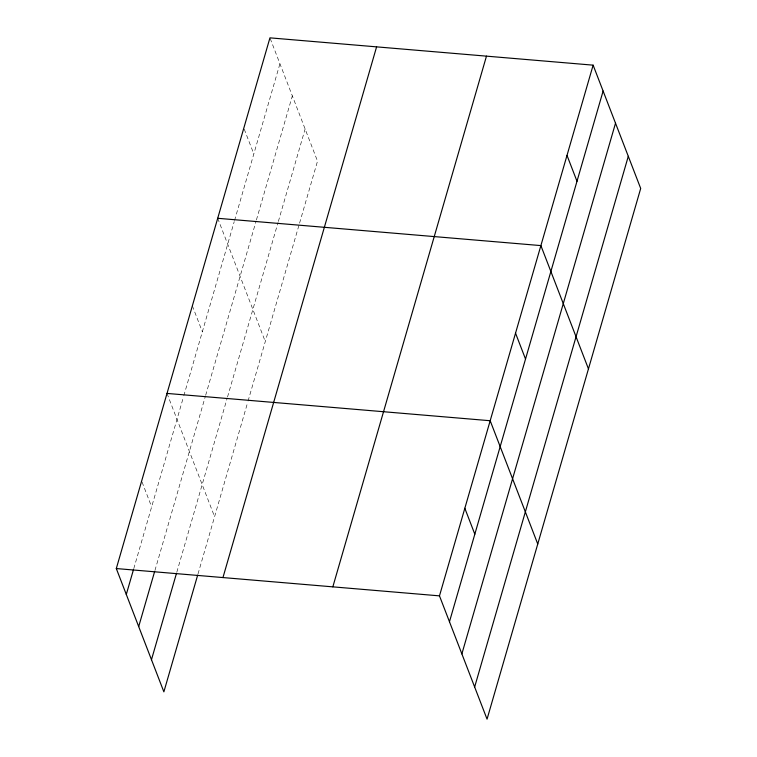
<?xml version="1.0" encoding="UTF-8"?>
<svg xmlns="http://www.w3.org/2000/svg" width="757" height="757" viewBox="0 0 757 757"><rect width="100%" height="100%" fill="white"/><g stroke="black" fill="none" stroke-linecap="round" stroke-linejoin="round"><path stroke-width="0.57" stroke-dasharray="3.79 2.84" d="M133.771 568.63L183.497 396.867M183.819 395.741L234.225 221.631M234.556 220.495L279.939 63.739M154.948 570.456L205.327 396.441M205.649 395.324L256.103 221.063M256.424 219.937L292.344 95.884M176.826 572.141L227.204 398.125M227.526 396.999L278.018 222.596M278.349 221.47L305.118 128.993M198.003 573.967L247.728 402.204M248.05 401.078L299.233 224.29M299.564 223.164L317.524 161.137L269.946 37.85M244.246 129.154L253.822 153.964M217.704 218.29L265.281 341.577M192.354 305.856L202.346 331.746M167.004 393.422L214.581 516.709M142.07 482.067L151.646 506.878"/><path stroke-width="1.14" d="M197.681 575.083L163.872 691.841L116.304 568.554L269.946 37.85L593.128 65.159L640.696 188.446L487.054 719.15L439.476 595.863L593.128 65.159M126.296 594.453L133.44 569.747M138.692 626.588L154.617 571.582M151.476 659.707L176.504 573.257M222.955 577.572L376.598 46.858M332.834 586.855L486.477 56.141M449.469 621.752L603.111 91.048M461.874 653.897L615.517 123.192M474.648 687.006L628.291 156.302M217.704 218.29L540.886 245.599L588.454 368.886M167.004 393.422L490.186 420.731L537.754 544.018M116.304 568.554L439.476 595.863M567.002 155.374L576.995 181.273M515.536 333.165L525.528 359.055M464.836 508.297L474.819 534.187"/></g></svg>
